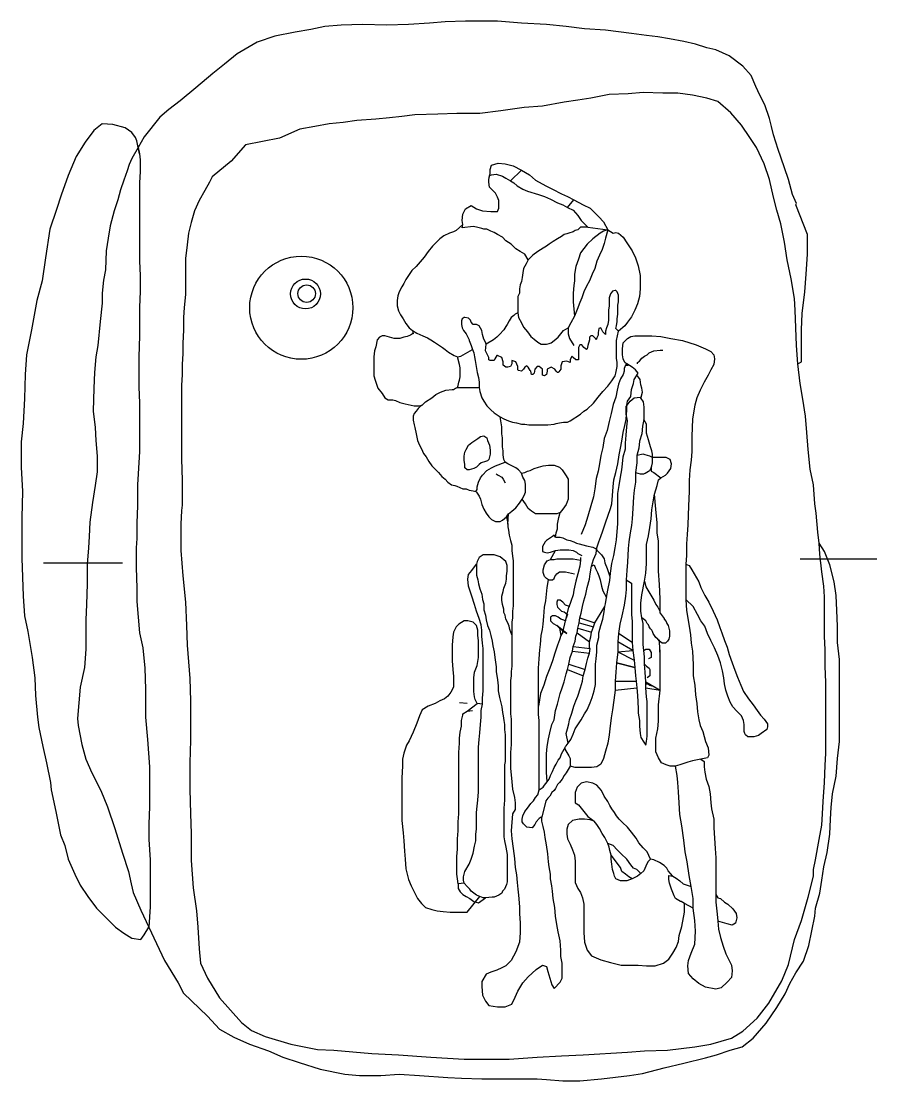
# Model space of a CAD drawing. Extents: x 5.3 to 17, y 4.4 to 17.3.
# Drawn here: x 9.03 to 14.28, y 10.83 to 17.33 of the extents above; entities that cross this region are included whole.
import ezdxf

# ---------------------------------------------------------------- set-up
doc = ezdxf.new("R2010")
doc.units = 0
doc.linetypes.add('HIDDEN', pattern=[0.375, 0.25, -0.125])
doc.layers.add('LAYER1', color=7, linetype='CONTINUOUS')

msp = doc.modelspace()

# ---------------------------------------------------------------- linework, layer by layer
at = {"layer": 'LAYER1', "color": 7, "linetype": 'CONTINUOUS'}
for points in [[(13.797, 15.2271), (13.8178, 15.2396), (13.8178, 15.3272), (13.8178, 15.4356), (13.822, 15.5357), (13.8387, 15.6691), (13.847, 15.7775), (13.8553, 15.8984), (13.8553, 16.0193), (13.7845, 16.2028), (13.7886, 16.2111), (13.7636, 16.2653), (13.7386, 16.3571), (13.6927, 16.4947), (13.6761, 16.5405), (13.6469, 16.6322), (13.6344, 16.6823), (13.6218, 16.7323), (13.5927, 16.8157), (13.5635, 16.8741), (13.5385, 16.9283), (13.5093, 16.995), (13.4592, 17.0534), (13.3758, 17.1159), (13.2925, 17.1534), (13.2383, 17.1659), (13.1674, 17.1868), (13.0965, 17.2035), (13.0089, 17.2201), (12.938, 17.2327), (12.8672, 17.241), (12.7754, 17.2535), (12.617, 17.2744), (12.4877, 17.2827), (12.3752, 17.2952), (12.2542, 17.3077), (12.1, 17.3161), (11.954, 17.3286), (11.854, 17.3286), (11.7581, 17.3286), (11.633, 17.3244), (11.5371, 17.3161), (11.4078, 17.3077), (11.2744, 17.3035), (11.1243, 17.3077), (10.995, 17.3035), (10.895, 17.2952), (10.8074, 17.2785), (10.7115, 17.2618), (10.5864, 17.2368), (10.478, 17.1993), (10.3571, 17.1284), (10.2779, 17.0659), (10.207, 17.0075), (10.1028, 16.9199), (10.0069, 16.8407), (9.936, 16.7865), (9.8818, 16.7407), (9.7859, 16.6197), (9.7484, 16.553)], [(10.3196, 16.4696), (10.2028, 16.3737), (10.2028, 16.3737), (10.1862, 16.3404), (10.157, 16.2903), (10.1236, 16.2278), (10.0944, 16.1653), (10.0736, 16.0944), (10.0569, 16.0277), (10.0486, 15.9568), (10.0402, 15.8734), (10.0402, 15.7983), (10.0402, 15.7316), (10.0402, 15.6524), (10.0319, 15.5732), (10.0277, 15.5106), (10.0277, 15.4356), (10.0235, 15.3522), (10.0235, 15.2897), (10.0194, 15.2229), (10.0194, 15.1604), (10.0152, 15.0937), (10.0152, 15.0103), (10.0152, 14.8936), (10.0152, 14.806), (10.0152, 14.7143), (10.0152, 14.6434), (10.0194, 14.51), (10.0194, 14.4266), (10.0194, 14.3599), (10.0152, 14.3265), (10.011, 14.2431), (10.011, 14.143), (10.011, 14.0805), (10.0235, 13.9262), (10.0402, 13.7636), (10.0444, 13.6218), (10.0486, 13.5009), (10.0652, 13.2966), (10.0694, 13.159), (10.0694, 13.0548), (10.0694, 12.9172), (10.0652, 12.7796), (10.0652, 12.617), (10.0694, 12.4669), (10.0736, 12.346), (10.0736, 12.1792), (10.0861, 12.0124), (10.1069, 11.8706), (10.1153, 11.7706), (10.1236, 11.6372), (10.132, 11.5496), (10.1737, 11.4579), (10.2487, 11.3369), (10.3821, 11.1868), (10.4447, 11.1368), (10.5281, 11.0993), (10.6865, 11.0534), (10.8491, 11.0201), (10.9492, 11.0159), (11.1827, 10.995), (11.3453, 10.9867), (11.5454, 10.9742), (11.7497, 10.9617), (11.8832, 10.9617), (12.0249, 10.9617), (12.1959, 10.9742), (12.346, 10.9825), (12.4794, 10.9867), (12.7504, 11.0034), (12.8547, 11.0117), (12.9964, 11.0159), (13.1632, 11.0367), (13.2633, 11.0534), (13.3884, 11.0909), (13.4592, 11.1326), (13.5468, 11.2119), (13.6177, 11.3036), (13.6969, 11.4412), (13.7386, 11.5413), (13.7761, 11.6955), (13.8178, 11.8123), (13.8595, 11.954), (13.8929, 12.0833), (13.8929, 12.125), (13.9054, 12.1834), (13.9262, 12.3084), (13.9429, 12.396), (13.9471, 12.4669), (13.9512, 12.5419), (13.9596, 12.6587), (13.9638, 12.7629), (13.9679, 12.838), (13.9679, 12.9089), (13.9679, 12.9881), (13.9679, 13.0506), (13.9679, 13.1132), (13.9679, 13.1799), (13.9679, 13.2716), (13.9638, 13.3717), (13.9638, 13.4717), (13.9596, 13.5551), (13.9596, 13.6177), (13.9596, 13.6927), (13.9596, 13.797), (13.9554, 13.8637), (13.9429, 13.9512), (13.9304, 14.0596), (13.9262, 14.1264), (13.9179, 14.1931), (13.9095, 14.3098), (13.9012, 14.3682), (13.8929, 14.4849), (13.872, 14.5808), (13.8595, 14.7018), (13.8512, 14.806), (13.8428, 14.9061), (13.8262, 15.0103), (13.8095, 15.1062), (13.797, 15.2271), (13.7886, 15.3397), (13.7845, 15.4481), (13.7803, 15.5565), (13.7761, 15.6274), (13.7553, 15.7483), (13.7303, 15.8651), (13.7136, 15.9735), (13.6927, 16.086), (13.6677, 16.1694), (13.6469, 16.2487), (13.6218, 16.3571), (13.5885, 16.453), (13.5426, 16.553), (13.5009, 16.6156), (13.4509, 16.6906), (13.3842, 16.7657), (13.305, 16.8366), (13.2383, 16.8574), (13.1507, 16.8741), (13.059, 16.8866), (12.9672, 16.8866), (12.8463, 16.8908), (12.7546, 16.8824), (12.6378, 16.8783), (12.5253, 16.8574), (12.446, 16.8449), (12.3627, 16.8324), (12.2292, 16.8074), (12.1166, 16.799), (11.9749, 16.7782), (11.8456, 16.7615), (11.7039, 16.7615), (11.5871, 16.7573), (11.4454, 16.7532), (11.3661, 16.7448), (11.2911, 16.7365), (11.2077, 16.7281), (11.0909, 16.7198), (11.0076, 16.7073), (10.92, 16.699), (10.8324, 16.6823), (10.7407, 16.6656), (10.6156, 16.6114), (10.4071, 16.5697), (10.3196, 16.4696), (10.2028, 16.3737)], [(9.7484, 16.553), (9.7108, 16.4863), (9.6942, 16.4488), (9.6816, 16.4113), (9.6608, 16.3529), (9.6399, 16.2945), (9.6233, 16.232), (9.6024, 16.1653), (9.5774, 16.0735), (9.5649, 15.9985), (9.5524, 15.9193), (9.5482, 15.8025), (9.5357, 15.74), (9.5274, 15.6607), (9.5274, 15.5982), (9.5149, 15.4856), (9.5024, 15.3397), (9.4898, 15.2688), (9.4815, 15.1729), (9.4773, 15.077), (9.4732, 14.9353), (9.4857, 14.8352), (9.4898, 14.756), (9.4982, 14.6601), (9.4982, 14.5642), (9.4857, 14.4808), (9.469, 14.3765), (9.4523, 14.2556), (9.4482, 14.1681), (9.444, 14.0972), (9.4356, 13.9971), (9.4356, 13.8762), (9.4315, 13.7511), (9.4273, 13.6552), (9.4273, 13.5676), (9.4273, 13.4759), (9.419, 13.3633), (9.3939, 13.2424), (9.3773, 13.0506), (9.3814, 13.0089), (9.4023, 12.8922), (9.4273, 12.8005), (9.4648, 12.7171), (9.519, 12.6087), (9.5607, 12.5086), (9.6066, 12.3752), (9.6525, 12.2251), (9.69, 12.1125), (9.7067, 12.0374), (9.7192, 11.9832), (9.765, 11.8748), (9.8151, 11.7706), (9.8609, 11.6705), (9.911, 11.5663), (9.9944, 11.4287), (10.0277, 11.3661), (10.1737, 11.2244), (10.2487, 11.1451), (10.3363, 11.0951), (10.4322, 11.0534), (10.5489, 11.0117), (10.6365, 10.9742), (10.7365, 10.9408), (10.8658, 10.8991), (11.0159, 10.87), (11.1076, 10.8616), (11.2369, 10.8616), (11.3495, 10.87), (11.4745, 10.8616), (11.6497, 10.8491), (11.7331, 10.8449), (11.8581, 10.8408), (11.9499, 10.8408), (12.1, 10.8408), (12.1959, 10.8408), (12.2542, 10.8366), (12.3543, 10.8283), (12.4585, 10.8283), (12.592, 10.8408), (12.7629, 10.8616), (12.8421, 10.8741), (12.9756, 10.9075), (13.0965, 10.9367), (13.2299, 10.97), (13.2966, 10.9867), (13.38, 11.0159), (13.4551, 11.0367), (13.5218, 11.0909), (13.601, 11.1827), (13.6677, 11.2786), (13.7177, 11.362), (13.7469, 11.4245), (13.7845, 11.4912), (13.8303, 11.5621), (13.8637, 11.658), (13.9012, 11.8373), (13.9054, 11.8873), (13.9304, 11.9791), (13.9429, 12.0583), (13.9554, 12.1417), (13.9763, 12.2292), (13.9929, 12.3418), (13.9971, 12.4335), (14.0013, 12.5044), (14.0096, 12.5878), (14.0305, 12.6962), (14.0388, 12.8046), (14.0513, 12.9089), (14.0513, 12.9631), (14.0513, 13.0298), (14.0513, 13.0965), (14.0513, 13.184), (14.0513, 13.2883), (14.0513, 13.4134), (14.0388, 13.5176), (14.0388, 13.6177), (14.0346, 13.7136), (14.0305, 13.8053), (14.018, 13.8887), (13.9929, 13.9929), (13.9596, 14.0763), (13.9262, 14.1264)], [(9.7484, 16.553), (9.7567, 16.5155), (9.7609, 16.478), (9.7609, 16.4071), (9.7567, 16.3362), (9.7567, 16.2612), (9.7567, 16.1736), (9.7567, 16.086), (9.7567, 15.9735), (9.7567, 15.8567), (9.7609, 15.7692), (9.7609, 15.6733), (9.7567, 15.5732), (9.7567, 15.4981), (9.7567, 15.3981), (9.7525, 15.2688), (9.7525, 15.1646), (9.7525, 15.0854), (9.7567, 14.9853), (9.7567, 14.8685), (9.7567, 14.781), (9.7567, 14.6892), (9.7484, 14.5517), (9.7442, 14.4849), (9.7442, 14.3557), (9.74, 14.2514), (9.74, 14.1555), (9.7359, 14.0972), (9.7359, 13.9763), (9.74, 13.8512), (9.74, 13.7678), (9.7567, 13.576), (9.7775, 13.4843), (9.79, 13.3592), (9.7942, 13.2299), (9.7942, 13.1424), (9.7942, 13.059), (9.8067, 12.9214), (9.8192, 12.7546), (9.8192, 12.6629), (9.8192, 12.592), (9.8192, 12.5086), (9.8151, 12.4043), (9.8151, 12.3084), (9.8234, 12.1834), (9.8234, 12.1), (9.8234, 11.9916), (9.8234, 11.8957), (9.8151, 11.7706)], [(9.7567, 16.5155), (9.7484, 16.553)]]:
    msp.add_lwpolyline(points, dxfattribs=at)
at = {"layer": 'LAYER1', "color": 7, "linetype": 'HIDDEN'}
msp.add_lwpolyline([(9.7484, 16.553), (9.74, 16.5947), (9.7317, 16.6156), (9.7108, 16.6448), (9.6691, 16.6739), (9.5941, 16.6948), (9.5274, 16.699), (9.4773, 16.6573), (9.4231, 16.5864), (9.3689, 16.4988), (9.3189, 16.3821), (9.2772, 16.2612), (9.248, 16.1736), (9.2063, 16.0527), (9.1813, 15.8776), (9.1605, 15.7358), (9.1271, 15.6149), (9.0937, 15.4356), (9.0646, 15.2813), (9.0562, 15.1604), (9.052, 15.0145), (9.0437, 14.8602), (9.0312, 14.7476), (9.0312, 14.5933), (9.0395, 14.4432), (9.0354, 14.2848), (9.0354, 14.143), (9.0354, 14.0346), (9.0437, 13.8011), (9.052, 13.6802), (9.0729, 13.5843), (9.0979, 13.4259), (9.1146, 13.3008), (9.1188, 13.1924), (9.1313, 13.059), (9.1396, 12.9964), (9.1646, 12.8797), (9.1855, 12.7796), (9.2105, 12.6587), (9.2147, 12.6128), (9.2438, 12.4794), (9.273, 12.3376), (9.298, 12.2709), (9.3189, 12.1875), (9.3606, 12.0958), (9.3939, 12.0291), (9.4398, 11.9582), (9.494, 11.8873), (9.5566, 11.8248), (9.6108, 11.7706), (9.6608, 11.7331), (9.7108, 11.7039), (9.765, 11.6955), (9.7859, 11.7247), (9.8151, 11.7706)], dxfattribs=at)
at = {"layer": 'LAYER1', "color": 4, "linetype": 'CONTINUOUS'}
for points in [[(11.8998, 16.3571), (11.9082, 16.3946), (11.9082, 16.4196), (11.9165, 16.4446), (11.9582, 16.4571), (11.9999, 16.453), (12.0499, 16.4405), (12.1, 16.4154), (12.15, 16.3862), (12.1875, 16.3529), (12.2501, 16.3195), (12.2918, 16.2987), (12.346, 16.2695), (12.3835, 16.2528), (12.421, 16.232), (12.4794, 16.2028), (12.5211, 16.1819), (12.5461, 16.1569), (12.5753, 16.1277), (12.6045, 16.0985), (12.6295, 16.0485)], [(11.7372, 16.061), (11.7414, 16.0819), (11.7372, 16.1069), (11.7414, 16.1444), (11.7581, 16.1778), (11.7914, 16.1986), (11.8248, 16.1778), (11.8623, 16.1653), (11.9123, 16.1611), (11.954, 16.1611), (11.9624, 16.1819), (11.9624, 16.1986), (11.9624, 16.2278), (11.954, 16.2487), (11.9415, 16.2737), (11.9207, 16.2945), (11.904, 16.3112), (11.8998, 16.3404), (11.8998, 16.3571), (11.904, 16.3821), (11.9165, 16.3862), (11.9457, 16.3904), (11.9832, 16.3779), (12.0041, 16.3654), (12.0333, 16.3487), (12.0541, 16.3362), (12.075, 16.3195), (12.1083, 16.2987), (12.1375, 16.2862), (12.2042, 16.2653), (12.2417, 16.2528), (12.2793, 16.2361), (12.321, 16.2153), (12.3543, 16.2028), (12.3835, 16.1861), (12.4169, 16.1694), (12.446, 16.1361), (12.4669, 16.1069), (12.5086, 16.0652)], [(12.0333, 16.3487), (12.1, 16.4154)], [(12.3835, 16.1861), (12.421, 16.232)], [(11.7414, 16.0819), (11.6997, 16.0443), (11.683, 16.036), (11.658, 16.0277), (11.6246, 16.011), (11.5996, 15.9943), (11.5746, 15.9693), (11.5538, 15.9484), (11.5287, 15.9151), (11.5037, 15.8817), (11.4787, 15.8525), (11.4537, 15.8234), (11.4287, 15.7983), (11.4078, 15.7692), (11.3911, 15.7441), (11.3786, 15.7191), (11.3661, 15.6983), (11.3495, 15.6691), (11.3411, 15.6441), (11.3369, 15.6149), (11.3369, 15.5815), (11.3453, 15.5523), (11.3578, 15.5273), (11.3745, 15.5023), (11.3911, 15.4731), (11.412, 15.4481), (11.4328, 15.4314), (11.4579, 15.4147), (11.4954, 15.3981), (11.5246, 15.3856), (11.5454, 15.3731), (11.5663, 15.3605), (11.5913, 15.3439), (11.6163, 15.3272), (11.633, 15.3147), (11.6538, 15.298), (11.6872, 15.2772), (11.708, 15.2688), (11.7289, 15.273), (11.7998, 15.3147)], [(12.1417, 15.8651), (12.1208, 15.8984), (12.0916, 15.9151), (12.0666, 15.9318), (12.0374, 15.961), (12.0041, 15.9818), (11.9832, 16.0027), (11.954, 16.0193), (11.9332, 16.0318), (11.9123, 16.0402), (11.8873, 16.0527), (11.8706, 16.0527), (11.8581, 16.0569), (11.8415, 16.061), (11.8248, 16.0652), (11.8039, 16.0694), (11.7372, 16.061)], [(12.5086, 16.0652), (12.4627, 16.0652), (12.446, 16.0485), (12.4294, 16.0443), (12.4169, 16.036), (12.3918, 16.0277), (12.3793, 16.0235), (12.3627, 16.0193), (12.346, 16.0068), (12.321, 15.9943), (12.2959, 15.9776), (12.2709, 15.961), (12.2542, 15.9484), (12.2334, 15.9359), (12.2, 15.9151), (12.1709, 15.8942), (12.1417, 15.8651), (12.1292, 15.84), (12.1125, 15.8109), (12.1083, 15.7858), (12.1041, 15.7566), (12.1, 15.7316), (12.0916, 15.7108), (12.0875, 15.6858), (12.0875, 15.6607), (12.0791, 15.6399), (12.0791, 15.6149), (12.0791, 15.5857), (12.0791, 15.5649), (12.0791, 15.5398), (12.0833, 15.5106), (12.1, 15.4773), (12.1125, 15.4523), (12.1375, 15.4231), (12.1583, 15.3939), (12.1792, 15.3772), (12.2, 15.3605), (12.2209, 15.348), (12.2292, 15.348), (12.2542, 15.348), (12.2709, 15.3522), (12.2834, 15.3564), (12.3001, 15.3689), (12.3251, 15.3897), (12.3418, 15.4106), (12.3585, 15.4314), (12.3877, 15.4481)], [(12.5086, 16.0652), (12.6295, 16.0485)], [(12.6295, 16.0485), (12.617, 15.9985), (12.6087, 15.9651), (12.5961, 15.9276), (12.5795, 15.8942), (12.5628, 15.8567), (12.5503, 15.8109), (12.5336, 15.7775), (12.5169, 15.7358), (12.5002, 15.7024), (12.4836, 15.6691), (12.4711, 15.6316), (12.4585, 15.6024), (12.4419, 15.5607), (12.4252, 15.519), (12.4043, 15.4773), (12.3877, 15.4481), (12.3877, 15.4106), (12.396, 15.3814), (12.421, 15.3397)], [(12.6295, 16.0485), (12.6045, 16.0402), (12.5836, 16.0277), (12.5378, 15.9943), (12.5044, 15.961), (12.4627, 15.9067), (12.4502, 15.8692), (12.4335, 15.8234), (12.4252, 15.7775), (12.4252, 15.7358), (12.421, 15.7066), (12.4169, 15.6607), (12.4169, 15.6065), (12.4252, 15.519)], [(12.6295, 16.0485), (12.6629, 16.0277), (12.6795, 16.0318), (12.6962, 16.0277), (12.7254, 16.0027), (12.7462, 15.9693), (12.7796, 15.9193), (12.8005, 15.8776), (12.8171, 15.8275), (12.8296, 15.7692), (12.8296, 15.7358), (12.8296, 15.6858), (12.8255, 15.6399), (12.813, 15.594), (12.7963, 15.5565), (12.7754, 15.5148), (12.7504, 15.4815), (12.7337, 15.4606), (12.6962, 15.4273)], [(12.6962, 15.4273), (12.6795, 15.4439), (12.6837, 15.4606), (12.6879, 15.4856), (12.6879, 15.5023), (12.692, 15.5315), (12.692, 15.5565), (12.692, 15.5732), (12.692, 15.5857), (12.6962, 15.6065), (12.6962, 15.6274), (12.6962, 15.6482), (12.6879, 15.6691), (12.6795, 15.6774), (12.6754, 15.6774), (12.6587, 15.6733), (12.6462, 15.6566), (12.6378, 15.6316), (12.6378, 15.6065), (12.6378, 15.5815), (12.6337, 15.5565), (12.6337, 15.544), (12.6337, 15.5148), (12.6337, 15.494), (12.6295, 15.4689), (12.6212, 15.4481), (12.617, 15.4273), (12.617, 15.4064), (12.617, 15.4064), (12.6003, 15.4231), (12.5878, 15.4481), (12.5753, 15.4439), (12.5711, 15.4189), (12.5711, 15.4022), (12.5628, 15.3856), (12.5586, 15.3731), (12.5544, 15.3814), (12.5378, 15.3981), (12.5253, 15.3981), (12.5169, 15.3897), (12.5169, 15.3731), (12.5086, 15.3397), (12.5044, 15.3188), (12.5002, 15.3147), (12.4836, 15.3272), (12.4711, 15.3439), (12.4585, 15.3439), (12.4502, 15.3272), (12.4502, 15.2938), (12.4502, 15.2688), (12.4502, 15.2521), (12.4335, 15.2521), (12.4169, 15.2646), (12.4085, 15.273), (12.4002, 15.2521), (12.4002, 15.2355), (12.3793, 15.2438), (12.3501, 15.2396), (12.3418, 15.2146), (12.3418, 15.1938), (12.3293, 15.1771), (12.3251, 15.1729), (12.321, 15.1729), (12.321, 15.1729), (12.3126, 15.1813), (12.3043, 15.1938), (12.2834, 15.2063), (12.2584, 15.1938), (12.2584, 15.1813), (12.2542, 15.1604), (12.2417, 15.1521), (12.2292, 15.1562), (12.2292, 15.1729), (12.2292, 15.1938), (12.2084, 15.2104), (12.1959, 15.2104), (12.1834, 15.1938), (12.1792, 15.1687), (12.1709, 15.1604), (12.1625, 15.1604), (12.1583, 15.1813), (12.1542, 15.1854), (12.1417, 15.2063), (12.1333, 15.2146), (12.1208, 15.2063), (12.1125, 15.1938), (12.1, 15.1813), (12.0833, 15.1854), (12.0791, 15.1896), (12.0791, 15.2104), (12.0666, 15.2396), (12.0416, 15.248), (12.0416, 15.2271), (12.0333, 15.2104), (12.0166, 15.2063), (12.0041, 15.2063), (11.9874, 15.2188), (11.9874, 15.2396), (11.9791, 15.2646), (11.954, 15.2772), (11.9499, 15.2772), (11.9374, 15.2563), (11.9332, 15.248), (11.9082, 15.248), (11.8998, 15.2521), (11.8998, 15.2646), (11.879, 15.3063), (11.879, 15.3063), (11.8832, 15.348), (11.879, 15.3605), (11.8706, 15.3772), (11.8623, 15.4064), (11.8581, 15.4314), (11.8415, 15.4606), (11.8248, 15.4689), (11.8164, 15.4689), (11.8039, 15.4689), (11.7914, 15.4815), (11.7873, 15.494), (11.7747, 15.5065), (11.7539, 15.5106), (11.7497, 15.5106), (11.7372, 15.5023), (11.7331, 15.4898), (11.7331, 15.4689), (11.7372, 15.4481), (11.7456, 15.4314), (11.7622, 15.4106), (11.7706, 15.3897), (11.7789, 15.3731), (11.7789, 15.3689), (11.7914, 15.3397), (11.7998, 15.3147), (11.8081, 15.2938), (11.8123, 15.2688), (11.8164, 15.248), (11.8206, 15.2229), (11.8248, 15.1979), (11.8289, 15.1729), (11.8373, 15.1437), (11.8415, 15.1145), (11.8415, 15.0812), (11.8456, 15.0562), (11.8581, 15.0186), (11.8706, 14.9978), (11.8873, 14.9686), (11.9123, 14.9436), (11.9332, 14.9269), (11.9707, 14.9019), (11.9916, 14.8894), (12.0207, 14.8769), (12.0458, 14.8685), (12.0708, 14.8644), (12.1, 14.856), (12.1208, 14.856), (12.1458, 14.8519), (12.175, 14.8519), (12.2042, 14.8519), (12.2251, 14.8519), (12.2626, 14.8519), (12.3001, 14.856), (12.3126, 14.8602), (12.3335, 14.8644), (12.3585, 14.8685), (12.3835, 14.8685), (12.4002, 14.8769), (12.4627, 14.9186), (12.4836, 14.9353), (12.5044, 14.9478), (12.5419, 14.9853), (12.5711, 15.0228), (12.6003, 15.0562), (12.6295, 15.0895), (12.6545, 15.1229), (12.6754, 15.1521), (12.6795, 15.1687), (12.6879, 15.2104), (12.6879, 15.2355), (12.6837, 15.2605), (12.6837, 15.2938), (12.6837, 15.3272), (12.6837, 15.3689), (12.6962, 15.4273)], [(12.0791, 15.5398), (12.0624, 15.5315), (12.0541, 15.5232), (12.0374, 15.5106), (12.0249, 15.4898), (12.0124, 15.4689), (12.0041, 15.4564), (11.9916, 15.4356), (11.9665, 15.4064), (11.9499, 15.3897), (11.929, 15.3731), (11.8832, 15.348)], [(11.4328, 15.4314), (11.437, 15.4106), (11.4328, 15.4106), (11.4203, 15.4022), (11.3995, 15.3939), (11.3786, 15.3897), (11.3536, 15.3814), (11.3328, 15.3814), (11.3203, 15.3814), (11.2911, 15.3897), (11.2619, 15.3981), (11.2452, 15.3981), (11.2285, 15.3897), (11.216, 15.3731), (11.2077, 15.3314), (11.1994, 15.3063), (11.1952, 15.2688), (11.1952, 15.2271), (11.1952, 15.1771), (11.1952, 15.1521), (11.2035, 15.127), (11.2119, 15.102), (11.2202, 15.077), (11.2452, 15.0437), (11.2619, 15.0186), (11.2827, 15.0061), (11.2953, 15.0061), (11.3119, 15.0061), (11.3286, 15.002), (11.3536, 14.9895), (11.387, 14.9811), (11.4245, 14.9728), (11.4412, 14.9686), (11.4704, 14.9686), (11.4912, 14.9728), (11.5121, 14.9936), (11.5496, 15.0186), (11.5746, 15.0395), (11.6038, 15.052), (11.6372, 15.0645), (11.6747, 15.0687), (11.683, 15.0687), (11.6955, 15.077), (11.708, 15.0812), (11.7122, 15.0937), (11.7164, 15.1145), (11.7205, 15.127), (11.7247, 15.1479), (11.7247, 15.1646), (11.7247, 15.1854), (11.7247, 15.2021), (11.7205, 15.2229), (11.708, 15.2688)], [(12.7379, 15.2188), (12.7546, 15.2188), (12.7337, 15.2355), (12.7254, 15.2563), (12.7212, 15.2813), (12.7212, 15.3188), (12.7254, 15.3564), (12.7504, 15.3814), (12.7713, 15.3939), (12.7963, 15.3981), (12.8505, 15.3981), (12.9005, 15.3981), (12.9547, 15.3939), (13.0173, 15.3814), (13.0882, 15.3689), (13.1715, 15.3439), (13.2299, 15.3188), (13.2633, 15.3022), (13.2799, 15.2813), (13.2841, 15.2563), (13.2799, 15.2229), (13.2633, 15.1896), (13.2466, 15.1562), (13.2216, 15.1145), (13.1966, 15.0645), (13.1757, 15.0186), (13.1632, 14.9728), (13.1507, 14.8894), (13.1465, 14.781), (13.1465, 14.7309), (13.1465, 14.6892), (13.1424, 14.635), (13.134, 14.5767), (13.1298, 14.51), (13.1298, 14.4432), (13.1257, 14.3557), (13.1215, 14.2389), (13.1173, 14.1806), (13.1132, 14.1222), (13.1132, 14.0513), (13.109, 13.9971), (13.109, 13.9262), (13.109, 13.8387), (13.109, 13.7803), (13.1132, 13.7136), (13.1298, 13.6177), (13.1382, 13.5635), (13.1424, 13.5134), (13.1507, 13.4634), (13.1549, 13.38), (13.1549, 13.3592), (13.1549, 13.3133), (13.1632, 13.2549), (13.1674, 13.1966), (13.1757, 13.1424), (13.1799, 13.0923), (13.1882, 13.0423), (13.1966, 13.0089), (13.2132, 12.9714), (13.2299, 12.9089), (13.2466, 12.8713), (13.2508, 12.8255), (13.2424, 12.8088), (13.2007, 12.8005), (13.1507, 12.7921), (13.1215, 12.7838), (13.084, 12.7713), (13.0465, 12.7588), (13.0131, 12.7588), (12.9881, 12.7671), (12.9589, 12.7796), (12.9422, 12.8088), (12.9255, 12.8463), (12.9255, 12.8797), (12.9255, 12.9297), (12.938, 12.9881), (12.9422, 13.0339), (12.9422, 13.0798), (12.9422, 13.134), (12.9506, 13.2257), (12.9506, 13.2716), (12.9506, 13.3342), (12.9506, 13.38), (12.9506, 13.4342), (12.9506, 13.4717)], [(12.813, 15.2271), (12.813, 15.2355), (12.8255, 15.2438), (12.838, 15.2605), (12.8547, 15.273), (12.8713, 15.2813), (12.8838, 15.2938), (12.913, 15.3063), (12.9506, 15.3105), (12.9672, 15.3105)], [(12.2584, 12.6629), (12.2542, 12.7212), (12.2542, 12.7546), (12.2542, 12.7879), (12.2542, 12.8338), (12.2584, 12.8797), (12.2668, 12.9255), (12.2751, 12.9631), (12.2876, 13.0131), (12.3001, 13.0423), (12.3043, 13.0715), (12.3084, 13.1007), (12.321, 13.1382), (12.3293, 13.1715), (12.3376, 13.2049), (12.3501, 13.2383), (12.3627, 13.2758), (12.3752, 13.3258), (12.3835, 13.3508), (12.3918, 13.3842), (12.4002, 13.4259), (12.4127, 13.4634), (12.4169, 13.4926), (12.4294, 13.526), (12.4335, 13.5551), (12.4419, 13.576), (12.446, 13.6052), (12.4544, 13.6385), (12.4585, 13.6677), (12.4669, 13.6969), (12.4752, 13.7386), (12.4836, 13.772), (12.4961, 13.8136), (12.5044, 13.8553), (12.5169, 13.9054), (12.5211, 13.9387), (12.5294, 13.9846), (12.5419, 14.0263), (12.5586, 14.0638), (12.5628, 14.0972), (12.5753, 14.1347), (12.5878, 14.1681), (12.6003, 14.2014), (12.617, 14.2514), (12.6462, 14.339), (12.6545, 14.3682), (12.6587, 14.4182), (12.6629, 14.4724), (12.667, 14.5141), (12.6795, 14.56), (12.692, 14.6142), (12.7004, 14.6684), (12.7087, 14.7101), (12.7171, 14.7518), (12.7254, 14.806), (12.7337, 14.8477), (12.7421, 14.8852), (12.7462, 14.9436), (12.7462, 14.9728), (12.7504, 14.9978), (12.7713, 15.027), (12.7754, 15.0687), (12.7879, 15.1062), (12.7921, 15.1312), (12.8171, 15.1687), (12.8005, 15.1896), (12.7796, 15.2063), (12.7462, 15.2271), (12.7379, 15.2188), (12.7296, 15.1979), (12.7296, 15.1813), (12.7254, 15.1604), (12.7087, 15.1354), (12.6962, 15.102), (12.6879, 15.0645), (12.6795, 15.0228), (12.6629, 14.9769), (12.6504, 14.9227), (12.6378, 14.8727), (12.6253, 14.8185), (12.6087, 14.7685), (12.6003, 14.7143), (12.5878, 14.6642), (12.5795, 14.6142), (12.5711, 14.5683), (12.5586, 14.5225), (12.5503, 14.4599), (12.5419, 14.4099), (12.5253, 14.3557), (12.5086, 14.2931), (12.4919, 14.2389), (12.4669, 14.1806)], [(12.8338, 15.0145), (12.8421, 15.052), (12.838, 15.077), (12.8338, 15.0979), (12.8296, 15.1312), (12.813, 15.1521), (12.813, 15.1521)], [(11.708, 15.0812), (11.708, 15.0812), (11.7205, 15.0812), (11.7372, 15.0812), (11.7581, 15.0812), (11.7747, 15.0812), (11.8415, 15.0812)], [(12.3627, 12.863), (12.371, 12.8797), (12.3752, 12.8838), (12.3877, 12.9005), (12.4043, 12.9214), (12.4169, 12.9547), (12.4294, 12.9881), (12.4669, 13.0423), (12.4877, 13.0798), (12.5044, 13.1048), (12.5211, 13.1465), (12.5336, 13.1799), (12.5461, 13.2216), (12.5544, 13.2591), (12.5544, 13.305), (12.5544, 13.3467), (12.5544, 13.3842), (12.5586, 13.4175), (12.5628, 13.4592), (12.5628, 13.5009), (12.5753, 13.5468), (12.5753, 13.576), (12.5878, 13.6218), (12.6003, 13.6594), (12.6087, 13.7052), (12.6128, 13.7386), (12.617, 13.7553), (12.6212, 13.7928), (12.6295, 13.8387), (12.642, 13.897), (12.6462, 13.9429), (12.6545, 14.0013), (12.667, 14.0513), (12.6754, 14.0972), (12.6837, 14.1472), (12.692, 14.2473), (12.692, 14.2848), (12.692, 14.3348), (12.692, 14.3807), (12.692, 14.4307), (12.7004, 14.4808), (12.7087, 14.5308), (12.7171, 14.5767), (12.7212, 14.6142), (12.7254, 14.6559), (12.7379, 14.7059), (12.7379, 14.7393), (12.7421, 14.7893), (12.7462, 14.8394), (12.7504, 14.8769), (12.7421, 14.9186), (12.7421, 14.9644), (12.7671, 14.9978), (12.7921, 15.0186), (12.8296, 15.0228), (12.8338, 15.0145), (12.8463, 14.9936), (12.8505, 14.9603), (12.8505, 14.9311), (12.8505, 14.8852), (12.8421, 14.8435), (12.838, 14.7977), (12.8255, 14.7518), (12.8213, 14.7101), (12.8088, 14.6642), (12.8088, 14.6184), (12.8005, 14.56), (12.8005, 14.5016), (12.7921, 14.4516), (12.7879, 14.4099), (12.7838, 14.339), (12.7796, 14.2765), (12.7754, 14.2348), (12.7671, 14.1889), (12.7588, 14.1347), (12.7546, 14.093), (12.7504, 14.0096), (12.7462, 13.9596), (12.7421, 13.9012), (12.7421, 13.8428), (12.7379, 13.8011), (12.7296, 13.7469), (12.7171, 13.6802), (12.7046, 13.6302), (12.6962, 13.5718), (12.692, 13.5218), (12.692, 13.4592), (12.6837, 13.3925), (12.6795, 13.3342), (12.6754, 13.2799), (12.6754, 13.2257), (12.667, 13.1632), (12.6587, 13.1048), (12.6504, 13.0548), (12.642, 12.9881), (12.6378, 12.9506), (12.6295, 12.9005), (12.617, 12.8505), (12.6045, 12.8046), (12.5878, 12.7713), (12.5628, 12.7546), (12.5294, 12.7504), (12.4836, 12.7504), (12.4544, 12.7504), (12.4294, 12.7504), (12.4002, 12.7588)], [(11.4912, 14.9728), (11.4787, 14.9644), (11.4662, 14.9519), (11.4537, 14.9353), (11.4412, 14.9227), (11.437, 14.9061), (11.437, 14.881), (11.4412, 14.8519), (11.4454, 14.8352), (11.4537, 14.7977), (11.462, 14.756), (11.4745, 14.7268), (11.4871, 14.7059), (11.4996, 14.6767), (11.5162, 14.6559), (11.5329, 14.6267), (11.5496, 14.6017), (11.5704, 14.5808), (11.5913, 14.56), (11.6121, 14.535), (11.633, 14.5183), (11.6497, 14.5016), (11.6705, 14.4849), (11.6914, 14.4808), (11.7039, 14.4766), (11.7414, 14.4599), (11.7622, 14.4599), (11.7789, 14.4516), (11.8039, 14.4474), (11.8206, 14.4432), (11.8248, 14.4391), (11.8415, 14.4141), (11.8498, 14.3974), (11.8581, 14.364), (11.8706, 14.3348), (11.8832, 14.3098), (11.8998, 14.289), (11.9165, 14.2723), (11.9415, 14.2598), (11.9582, 14.2598), (11.9707, 14.2598), (11.9832, 14.2681), (12.0082, 14.289), (12.0207, 14.3056), (12.0416, 14.3223), (12.0666, 14.3432), (12.0875, 14.3724), (12.1041, 14.3974), (12.1166, 14.4182), (12.125, 14.4391), (12.125, 14.4599), (12.125, 14.4891), (12.1208, 14.51), (12.1083, 14.5308), (12.1, 14.5558), (12.0833, 14.5767), (12.0666, 14.5892), (12.0416, 14.6017), (12.0166, 14.6142), (11.9999, 14.6225), (11.9916, 14.6392), (11.9874, 14.6684), (11.9874, 14.6934), (11.9832, 14.7184), (11.9832, 14.7434), (11.9832, 14.7726), (11.9791, 14.7977), (11.9791, 14.831), (11.9791, 14.8394), (11.9707, 14.9019)], [(12.9047, 14.6517), (12.9047, 14.6726), (12.9005, 14.6934), (12.8922, 14.7184), (12.8797, 14.7601), (12.8672, 14.8018), (12.8672, 14.8477), (12.8672, 14.856), (12.8505, 14.8852)], [(11.7789, 14.5767), (11.7664, 14.5767), (11.7539, 14.5892), (11.7539, 14.61), (11.7497, 14.635), (11.7497, 14.6601), (11.7539, 14.6851), (11.7622, 14.7018), (11.7747, 14.7268), (11.7956, 14.7434), (11.8331, 14.7685), (11.8498, 14.781), (11.8706, 14.7851), (11.8873, 14.7726), (11.8915, 14.756), (11.904, 14.7268), (11.9082, 14.6976), (11.9082, 14.6726), (11.8998, 14.6392), (11.8915, 14.6309), (11.879, 14.6267), (11.854, 14.6184), (11.8415, 14.61), (11.8248, 14.5933), (11.8081, 14.585), (11.7789, 14.5767)], [(12.7421, 13.9012), (12.7754, 13.8804), (12.7754, 13.8512), (12.7754, 13.8011), (12.7754, 13.7553), (12.7754, 13.7177), (12.7754, 13.6886), (12.7796, 13.6469), (12.7796, 13.601), (12.7796, 13.5593), (12.7796, 13.5176), (12.7838, 13.4676), (12.7921, 13.4092), (12.7963, 13.3633), (12.8005, 13.3133), (12.8046, 13.2799), (12.8088, 13.2383), (12.813, 13.1924), (12.8171, 13.1132), (12.8171, 13.084), (12.8255, 13.0381), (12.8255, 13.0048), (12.8296, 12.9589), (12.8338, 12.9339), (12.8505, 12.9047), (12.863, 12.888), (12.8672, 12.9089), (12.8713, 12.9422), (12.8713, 12.9922), (12.8713, 13.0381), (12.8713, 13.0798), (12.8713, 13.1215), (12.8713, 13.1549), (12.8672, 13.184), (12.863, 13.2383), (12.863, 13.2758), (12.8588, 13.3342), (12.8547, 13.3842), (12.8547, 13.43), (12.8505, 13.4676), (12.8463, 13.5051), (12.8463, 13.5426), (12.8463, 13.5843), (12.8463, 13.6344), (12.838, 13.6677), (12.8338, 13.7094), (12.8338, 13.7594), (12.838, 13.8095), (12.8547, 13.8929), (12.863, 13.9429), (12.8672, 14.0013), (12.8672, 14.0513), (12.8672, 14.118), (12.8797, 14.1722), (12.888, 14.2223), (12.8964, 14.2765), (12.9005, 14.3307), (12.9089, 14.3807), (12.9172, 14.4266), (12.9339, 14.4808), (12.9422, 14.5141), (12.9547, 14.5266), (12.9839, 14.5433), (12.9964, 14.5558), (13.0173, 14.585), (13.0214, 14.6142), (13.0131, 14.6392), (12.9881, 14.6517), (12.9714, 14.6517), (12.9506, 14.6517), (12.9297, 14.6517), (12.9047, 14.6517), (12.888, 14.6601), (12.8588, 14.6684), (12.8463, 14.6726), (12.8088, 14.6642)], [(12.8005, 14.56), (12.8296, 14.5517), (12.838, 14.5517), (12.8505, 14.5517), (12.8588, 14.5558), (12.8797, 14.5683), (12.888, 14.5725), (12.8964, 14.5892), (12.9005, 14.6017), (12.9047, 14.6184), (12.9047, 14.6517)], [(11.8206, 14.4432), (11.8289, 14.4558), (11.8289, 14.4558), (11.8289, 14.4724), (11.8373, 14.5016), (11.8498, 14.5266), (11.8623, 14.5433), (11.8873, 14.5725), (11.9165, 14.5892), (11.9415, 14.6017), (11.9999, 14.6225)], [(12.1, 14.5558), (12.1208, 14.56), (12.1375, 14.5683), (12.1542, 14.5725), (12.1792, 14.585), (12.2042, 14.5933), (12.2334, 14.6017), (12.2668, 14.6059), (12.3001, 14.6059), (12.3335, 14.5933), (12.3501, 14.5767), (12.3752, 14.5391), (12.3877, 14.5183), (12.3877, 14.4891), (12.3877, 14.4391), (12.3877, 14.3974), (12.3752, 14.364), (12.3543, 14.3348), (12.3376, 14.314), (12.3168, 14.3056), (12.2959, 14.3056), (12.2751, 14.3056), (12.2459, 14.3056), (12.2125, 14.3056), (12.1875, 14.3056), (12.1625, 14.3223), (12.1417, 14.339), (12.125, 14.3682), (12.1041, 14.3974)], [(12.8964, 14.5892), (12.8964, 14.5725), (12.8964, 14.5683), (12.913, 14.56), (12.9547, 14.5266)], [(11.9457, 14.5517), (11.9457, 14.5517), (11.9582, 14.5433), (11.9791, 14.5308), (11.9874, 14.5183), (11.9999, 14.4974)], [(12.9506, 13.6969), (12.9506, 13.7428), (12.9506, 13.7845), (12.9464, 13.872), (12.9422, 13.9554), (12.9422, 14.0221), (12.9422, 14.0722), (12.9422, 14.1389), (12.9339, 14.1889), (12.9339, 14.2514), (12.9255, 14.3348), (12.9172, 14.4266)], [(12.0166, 14.2431), (12.0207, 14.3056)], [(12.3084, 14.1639), (12.3126, 14.1889), (12.321, 14.2139), (12.321, 14.2431), (12.3293, 14.2848), (12.3376, 14.314)], [(12.0082, 14.289), (12.0124, 14.2681), (12.0166, 14.2431), (12.0166, 14.2264), (12.0207, 14.2056), (12.0249, 14.1764), (12.0333, 14.143), (12.0416, 14.1139), (12.0416, 14.0805), (12.0458, 14.0471), (12.0499, 14.018), (12.0499, 13.9763), (12.0499, 13.9512), (12.0499, 13.8845), (12.0499, 13.8387), (12.0499, 13.7803), (12.0499, 13.7428), (12.0458, 13.7094), (12.0458, 13.6677), (12.0416, 13.6427), (12.0416, 13.6135), (12.0416, 13.5635), (12.0416, 13.5218), (12.0416, 13.4843), (12.0416, 13.4509), (12.0416, 13.3717), (12.0374, 13.3383), (12.0374, 13.3133), (12.0333, 13.2841), (12.0333, 13.2383), (12.0333, 13.1924), (12.0333, 13.1507), (12.0333, 13.1048), (12.0333, 13.0798), (12.0374, 13.0465), (12.0374, 12.9964), (12.0374, 12.938), (12.0374, 12.8922), (12.0333, 12.8421), (12.0333, 12.7879), (12.0333, 12.7462), (12.0416, 12.6629), (12.0458, 12.617), (12.0583, 12.567), (12.0624, 12.5336), (12.0624, 12.4919), (12.0458, 12.4669), (12.0374, 12.3627), (12.0416, 12.3126), (12.0499, 12.2542), (12.0583, 12.1917), (12.0624, 12.1375), (12.0708, 12.0916), (12.075, 12.0458), (12.0791, 12.0041), (12.0833, 11.9665), (12.0875, 11.8957), (12.0875, 11.854), (12.0916, 11.7956), (12.0916, 11.7372), (12.0875, 11.6788), (12.0666, 11.6205), (12.0374, 11.5663), (12.0041, 11.5329), (11.9791, 11.5204), (11.9499, 11.5079), (11.9123, 11.4954), (11.8832, 11.4829), (11.8581, 11.437), (11.8581, 11.4078), (11.8623, 11.3536), (11.879, 11.3161), (11.8998, 11.2911), (11.954, 11.2827), (11.9999, 11.2827), (12.0416, 11.2994), (12.0624, 11.3411), (12.0791, 11.3786), (12.1083, 11.4287), (12.1417, 11.4662), (12.1917, 11.5121), (12.2292, 11.5371), (12.2542, 11.5287), (12.2626, 11.4996), (12.2751, 11.4579), (12.2876, 11.4162), (12.3001, 11.3953), (12.3376, 11.4328), (12.3501, 11.4579), (12.3501, 11.4829), (12.3501, 11.5121), (12.3501, 11.5496), (12.3418, 11.5913), (12.3418, 11.6288), (12.3376, 11.6872), (12.3251, 11.7414), (12.3168, 11.7873), (12.3084, 11.8373), (12.3043, 11.8915), (12.2959, 11.9457), (12.2918, 11.9916), (12.2876, 12.0249), (12.2793, 12.0666), (12.2793, 12.0958), (12.2709, 12.1417), (12.2668, 12.1709), (12.2626, 12.2209), (12.2542, 12.2751), (12.2459, 12.321), (12.2417, 12.3543), (12.2334, 12.3877), (12.2251, 12.421), (12.2251, 12.446)], [(12.0416, 13.5635), (12.0291, 13.5968), (12.0249, 13.6177), (12.0166, 13.6385), (12.0041, 13.6594), (11.9999, 13.6844), (11.9916, 13.7011), (11.9916, 13.7219), (11.9832, 13.7511), (11.9791, 13.7761), (11.9791, 13.8011), (11.9874, 13.8303), (11.9916, 13.8512), (12.0041, 13.8804), (12.0082, 13.9054), (12.0082, 13.9262), (12.0124, 13.9554), (12.0124, 13.9888), (12.0041, 14.0138), (11.9707, 14.043), (11.9332, 14.0555), (11.9082, 14.0555), (11.8832, 14.0555), (11.8665, 14.0555), (11.8415, 14.0388), (11.8289, 14.0138), (11.8248, 13.9971), (11.8248, 13.9638), (11.8248, 13.9304), (11.8331, 13.9012), (11.8373, 13.8762), (11.8456, 13.847), (11.8581, 13.8136), (11.8623, 13.7803), (11.8706, 13.7553), (11.8706, 13.7177), (11.879, 13.6844), (11.8832, 13.6552), (11.8915, 13.6218), (11.904, 13.5927), (11.9123, 13.5593), (11.9207, 13.526), (11.9249, 13.4968), (11.9332, 13.4592), (11.9374, 13.4259), (11.9457, 13.3675), (11.9457, 13.3383), (11.954, 13.2883), (11.9582, 13.2508), (11.9582, 13.2216), (11.9665, 13.1799), (11.9749, 13.1465), (11.9791, 13.1215), (11.9832, 13.0882), (11.9874, 13.0673), (11.9916, 13.0381), (11.9957, 13.0131), (11.9957, 12.9839), (11.9999, 12.9506), (11.9999, 12.9172), (11.9999, 12.8838), (11.9999, 12.8547), (11.9999, 12.8213), (11.9999, 12.7879), (11.9957, 12.7671), (11.9957, 12.7296), (11.9957, 12.6962), (11.9957, 12.667), (11.9957, 12.6337), (11.9957, 12.592), (11.9957, 12.5503), (11.9916, 12.5002), (11.9916, 12.4627), (11.9916, 12.421), (11.9916, 12.3877), (11.9916, 12.3251), (11.9957, 12.3001), (12.0041, 12.2626), (12.0124, 12.2167), (12.0124, 12.1542), (12.0124, 12.1041), (12.0124, 12.0708), (12.0124, 12.0499), (12.0082, 12.0333), (11.9957, 12.0041), (11.9832, 11.9916), (11.9791, 11.9791), (11.9624, 11.9665), (11.9332, 11.954), (11.9207, 11.954), (11.879, 11.9499), (11.8665, 11.9499), (11.8456, 11.9582), (11.8248, 11.9665), (11.8081, 11.9791), (11.7914, 11.9916), (11.7831, 12.0041), (11.7664, 12.0207), (11.7497, 12.0416), (11.7456, 12.0583), (11.7456, 12.0791), (11.7539, 12.1125), (11.7789, 12.1583), (11.7914, 12.1875), (11.8039, 12.2251), (11.8123, 12.2668), (11.8206, 12.3001), (11.8206, 12.3418), (11.8248, 12.371), (11.8248, 12.4085), (11.8248, 12.446), (11.8248, 12.4752), (11.8289, 12.5128), (11.8331, 12.5503), (11.8373, 12.6003), (11.8373, 12.6378), (11.8373, 12.6837), (11.8373, 12.7421), (11.8373, 12.7921), (11.8373, 12.8338), (11.8373, 12.8755), (11.8415, 12.9214), (11.8456, 12.9631), (11.8498, 13.0131), (11.854, 13.059), (11.854, 13.1007), (11.8623, 13.1382), (11.8623, 13.1757), (11.8665, 13.2216), (11.8665, 13.2716), (11.8665, 13.3175), (11.8665, 13.3633), (11.8665, 13.4092), (11.8665, 13.4509), (11.8665, 13.4801), (11.8623, 13.5134), (11.8581, 13.5551), (11.8581, 13.5927), (11.854, 13.626), (11.8415, 13.6635), (11.8248, 13.7094), (11.8123, 13.7511), (11.7956, 13.8011), (11.7747, 13.8637), (11.7706, 13.9054), (11.7747, 13.9346), (11.7956, 13.9596), (11.8248, 13.9971)], [(12.2793, 14.0263), (12.3084, 14.0805)], [(12.4627, 14.0388), (12.4627, 14.0221), (12.4585, 13.9846), (12.446, 13.9387), (12.4335, 13.8929), (12.421, 13.8387), (12.4169, 13.8095), (12.4043, 13.7678), (12.3918, 13.7344)], [(13.109, 13.9971), (13.1298, 13.9888), (13.1465, 13.9638), (13.1882, 13.8887), (13.2007, 13.8553), (13.2257, 13.8053), (13.2508, 13.7636), (13.2758, 13.7094), (13.3008, 13.6552), (13.3175, 13.6093), (13.33, 13.576), (13.3467, 13.5301), (13.3633, 13.4884), (13.3758, 13.4426), (13.3925, 13.3925), (13.4092, 13.3467), (13.4259, 13.305), (13.4467, 13.2549), (13.4634, 13.2174), (13.4926, 13.1715), (13.5218, 13.134), (13.5468, 13.1007), (13.5676, 13.0715), (13.5885, 13.0465), (13.6093, 13.0173), (13.6093, 13.0006), (13.6052, 12.9839), (13.5718, 12.9589), (13.5551, 12.9464), (13.526, 12.938), (13.5093, 12.938), (13.4884, 12.938), (13.4759, 12.9506), (13.4717, 12.9589), (13.4676, 12.9714), (13.4676, 12.9922), (13.4676, 13.0131), (13.4634, 13.0381), (13.4509, 13.0673), (13.4217, 13.0965), (13.3967, 13.1215), (13.38, 13.1507), (13.3675, 13.1882), (13.355, 13.2257), (13.3467, 13.2633), (13.3425, 13.3008), (13.3342, 13.3425), (13.3216, 13.3925), (13.305, 13.4384), (13.2841, 13.4843), (13.2633, 13.5301), (13.2424, 13.5718), (13.2257, 13.6177), (13.2007, 13.651), (13.1799, 13.6886), (13.1549, 13.7386), (13.109, 13.7803)], [(12.2084, 12.6128), (12.2084, 12.6295), (12.2084, 12.6629), (12.2084, 12.7046), (12.2084, 12.7462), (12.2084, 12.7963), (12.2084, 12.8463), (12.2084, 12.8838), (12.2084, 12.938), (12.2084, 12.9756), (12.2084, 13.0006), (12.2084, 13.0381), (12.2042, 13.0756), (12.2042, 13.1257), (12.2042, 13.1757), (12.2042, 13.2341), (12.2042, 13.2966), (12.2042, 13.3592), (12.2084, 13.4175), (12.2125, 13.4717), (12.2167, 13.5051), (12.2209, 13.5593), (12.2292, 13.5968), (12.2334, 13.6302), (12.2376, 13.6761), (12.2417, 13.7344), (12.2501, 13.772), (12.2542, 13.8136), (12.2584, 13.8553), (12.2668, 13.9012)], [(12.3543, 13.5802), (12.3918, 13.7344)], [(12.3877, 12.9005), (12.3752, 12.9589), (12.3835, 12.9881), (12.3918, 13.0173), (12.396, 13.0423), (12.4085, 13.084), (12.421, 13.1257), (12.4335, 13.159), (12.446, 13.1882), (12.4627, 13.2383), (12.4752, 13.2799), (12.4794, 13.3133), (12.4919, 13.3508), (12.5002, 13.3884), (12.5086, 13.4217), (12.5169, 13.4509), (12.5211, 13.4801), (12.5169, 13.4801), (12.5169, 13.4926), (12.5169, 13.5218), (12.5253, 13.551), (12.5294, 13.5802), (12.5419, 13.6135), (12.5503, 13.6385), (12.567, 13.6635), (12.6128, 13.7386)], [(12.3335, 13.6052), (12.3418, 13.5593)], [(12.3543, 13.5802), (12.3418, 13.5593), (12.3335, 13.5343), (12.321, 13.5009), (12.3043, 13.4509), (12.2918, 13.405), (12.2751, 13.3592), (12.2542, 13.3091), (12.2376, 13.2549), (12.2167, 13.2049), (12.2042, 13.1257)], [(12.9506, 13.4342), (12.9464, 13.526), (12.9464, 13.5343)], [(12.2251, 12.446), (12.2209, 12.446), (12.2084, 12.4377), (12.1917, 12.4169), (12.1834, 12.4002), (12.1667, 12.3793), (12.1333, 12.3835), (12.1125, 12.4043), (12.1041, 12.4169), (12.1041, 12.4335), (12.1083, 12.4544), (12.1208, 12.4794), (12.1375, 12.5002), (12.1583, 12.5294), (12.175, 12.5461), (12.1875, 12.567), (12.2, 12.5836), (12.2084, 12.6128), (12.2334, 12.6295), (12.2417, 12.642), (12.2584, 12.6629), (12.2709, 12.6795), (12.2793, 12.7004), (12.2918, 12.7254), (12.3001, 12.7504), (12.3126, 12.7713), (12.3251, 12.7963), (12.3376, 12.8088), (12.346, 12.8338), (12.3627, 12.863), (12.3668, 12.8713), (12.3668, 12.863), (12.3793, 12.8421), (12.3918, 12.8213), (12.4002, 12.8046), (12.4002, 12.7879), (12.4002, 12.7588), (12.3877, 12.7379), (12.3752, 12.7171), (12.3627, 12.7004), (12.3501, 12.6795), (12.3335, 12.6587), (12.321, 12.6462), (12.3084, 12.6212), (12.3001, 12.6087), (12.2876, 12.5961), (12.2751, 12.5753), (12.2626, 12.5628), (12.2501, 12.5461), (12.2251, 12.446)], [(13.2007, 12.8005), (13.2216, 12.7879), (13.2216, 12.7546), (13.2257, 12.7212), (13.2341, 12.6795), (13.2508, 12.6337), (13.2591, 12.5878), (13.2633, 12.5336), (13.2674, 12.4961), (13.2799, 12.4335), (13.2799, 12.3793), (13.2841, 12.3168), (13.2883, 12.2542), (13.2925, 12.1959), (13.2925, 12.1458), (13.2925, 12.0958), (13.2925, 12.0374), (13.2925, 11.9707), (13.2925, 11.9249), (13.3008, 11.8498), (13.305, 11.8081), (13.3091, 11.7581), (13.3216, 11.708), (13.3383, 11.6538), (13.355, 11.608), (13.3884, 11.5371), (13.3925, 11.5037), (13.3884, 11.462), (13.3633, 11.4328), (13.3258, 11.3995), (13.2925, 11.3911), (13.2299, 11.4037), (13.1882, 11.4245), (13.1549, 11.4537), (13.1257, 11.4871), (13.1215, 11.5329), (13.1257, 11.5663), (13.1424, 11.6121), (13.1632, 11.6663), (13.1674, 11.7456), (13.1632, 11.8123), (13.1549, 11.8873), (13.1549, 11.9457), (13.1424, 12.0207), (13.1298, 12.0875), (13.1173, 12.1709), (13.1048, 12.2334), (13.0965, 12.3043), (13.084, 12.3918), (13.0715, 12.4627), (13.0673, 12.5336), (13.0631, 12.6003), (13.059, 12.6587), (13.0548, 12.7004), (13.0465, 12.7588)], [(12.8922, 12.1875), (12.8713, 12.2334), (12.8463, 12.2584), (12.8213, 12.2876), (12.8046, 12.3168), (12.7754, 12.3543), (12.7504, 12.3835), (12.7212, 12.4127), (12.7004, 12.4335), (12.6837, 12.4544), (12.6712, 12.4752), (12.6545, 12.4961), (12.642, 12.5169), (12.6295, 12.5419), (12.6087, 12.5753), (12.592, 12.6087), (12.5628, 12.642), (12.5378, 12.6545), (12.5002, 12.6629), (12.4669, 12.6545), (12.4419, 12.6295), (12.4294, 12.5961), (12.4294, 12.5711), (12.4294, 12.5336), (12.4502, 12.5211), (12.4669, 12.5002), (12.5086, 12.4502), (12.5294, 12.4335), (12.5461, 12.421)], [(13.0298, 12.0833), (13.0006, 12.1166), (12.9922, 12.1333), (12.9756, 12.15), (12.9464, 12.1667), (12.913, 12.1834), (12.8922, 12.1875), (12.8755, 12.1709), (12.863, 12.1458), (12.8505, 12.1166), (12.8338, 12.1), (12.813, 12.0833), (12.7796, 12.0666), (12.7462, 12.0541), (12.7087, 12.0541), (12.6795, 12.0666), (12.6712, 12.0833), (12.667, 12.1), (12.6587, 12.125), (12.6545, 12.1583), (12.6504, 12.1875), (12.6504, 12.2125), (12.642, 12.2417), (12.6378, 12.2626), (12.6295, 12.2834), (12.6128, 12.321), (12.5961, 12.346), (12.5795, 12.3752), (12.5628, 12.4002), (12.5461, 12.421), (12.5211, 12.4294), (12.4877, 12.4335), (12.4544, 12.4335), (12.4127, 12.4252), (12.3877, 12.4002), (12.3793, 12.371), (12.3793, 12.3418), (12.3835, 12.3126), (12.4002, 12.2793), (12.4127, 12.2459), (12.4252, 12.2125), (12.4294, 12.175), (12.4294, 12.1333), (12.4294, 12.1), (12.4294, 12.0708), (12.4294, 12.0458), (12.446, 12.0082), (12.4627, 11.9832), (12.4752, 11.9499), (12.4836, 11.9123), (12.4836, 11.8581), (12.4836, 11.8164), (12.4836, 11.7789), (12.4836, 11.7372), (12.4877, 11.6788), (12.5044, 11.6288), (12.5294, 11.5955), (12.5878, 11.5704), (12.6462, 11.5538), (12.7129, 11.5371), (12.7671, 11.5371), (12.8171, 11.5371), (12.8672, 11.5329), (12.9214, 11.5329), (12.9714, 11.5496), (13.0048, 11.5746), (13.0298, 11.6121), (13.0506, 11.6455), (13.0631, 11.683), (13.0673, 11.7205), (13.084, 11.7747), (13.1007, 11.8623), (13.1007, 11.8915), (13.1007, 11.8915)], [(12.8338, 12.1), (12.8088, 12.125), (12.7879, 12.1333), (12.7713, 12.1542), (12.7462, 12.1875), (12.7129, 12.2209), (12.6879, 12.2459), (12.6629, 12.2709), (12.6295, 12.2834)], [(12.7796, 12.0666), (12.7588, 12.0791), (12.7379, 12.0958), (12.7171, 12.1125), (12.7087, 12.1375), (12.6504, 12.2125)], [(13.1549, 11.8873), (13.1007, 11.9165), (13.0798, 11.929), (13.0756, 11.929), (13.0465, 11.9457), (13.0381, 11.9624), (13.0298, 11.9832), (13.0214, 12.0041), (13.0131, 12.0291), (13.0089, 12.0416), (13.0048, 12.0624), (13.0048, 12.0875), (13.0298, 12.0833), (13.0506, 12.0708), (13.0715, 12.0541), (13.0923, 12.0374), (13.1424, 12.0207)], [(13.2925, 11.9707), (13.305, 11.9499), (13.3216, 11.9457), (13.3467, 11.9249), (13.3675, 11.9123), (13.3967, 11.8832), (13.4175, 11.854), (13.4217, 11.8289), (13.4134, 11.7956), (13.3925, 11.7831), (13.3633, 11.7914), (13.305, 11.8081)], [(13.1007, 11.8915), (13.1007, 11.9165)]]:
    msp.add_lwpolyline(points, dxfattribs=at)
at = {"layer": 'LAYER1', "color": 1, "linetype": 'CONTINUOUS'}
for points in [[(12.3084, 14.1639), (12.3001, 14.1764), (12.2918, 14.1681), (12.2793, 14.1597), (12.2668, 14.1514), (12.2542, 14.143), (12.2459, 14.1347), (12.2292, 14.1055), (12.2292, 14.0888), (12.2292, 14.0888), (12.2292, 14.0763), (12.2417, 14.0722), (12.2584, 14.068), (12.2793, 14.0722), (12.3084, 14.0805), (12.3376, 14.0847), (12.3627, 14.0847), (12.3918, 14.0847), (12.4169, 14.0805), (12.4377, 14.0722), (12.446, 14.0638), (12.4711, 14.0513)], [(12.3084, 14.1639), (12.3376, 14.1639), (12.3543, 14.1597), (12.3793, 14.1472), (12.4002, 14.143), (12.421, 14.1347), (12.4377, 14.1264), (12.4544, 14.1222), (12.5002, 14.1097), (12.5378, 14.1013), (12.5544, 14.093), (12.5753, 14.0722), (12.592, 14.0555), (12.6087, 14.0305), (12.6128, 14.0054), (12.6253, 13.9721), (12.642, 13.9221), (12.642, 13.9221)], [(12.2668, 13.9012), (12.2542, 13.9095), (12.2417, 13.9221), (12.2334, 13.9471), (12.2334, 13.9638), (12.2417, 13.9929), (12.2584, 14.018), (12.2793, 14.0263), (12.3001, 14.0263), (12.3168, 14.0305), (12.3376, 14.0305), (12.3668, 14.0305), (12.3835, 14.0305), (12.4169, 14.0305), (12.4627, 14.0221)], [(12.5294, 13.9846), (12.5461, 13.9929), (12.5544, 13.9721), (12.567, 13.9471), (12.5753, 13.9262), (12.5836, 13.9012), (12.592, 13.8637), (12.6003, 13.8345), (12.6212, 13.7928)], [(12.2668, 13.9012), (12.2918, 13.9012), (12.3001, 13.9095), (12.3043, 13.9221), (12.3168, 13.9387), (12.3335, 13.9512), (12.346, 13.9512), (12.371, 13.9512), (12.4252, 13.9387), (12.4252, 13.9387)], [(12.8547, 13.8929), (12.863, 13.8595), (12.8755, 13.8387), (12.888, 13.8178), (12.9005, 13.797), (12.913, 13.7761), (12.9255, 13.7511), (12.938, 13.7344), (12.9464, 13.7136), (12.9506, 13.6969), (12.9756, 13.6635), (12.9756, 13.6594), (12.9881, 13.6469), (12.9922, 13.6344), (13.0006, 13.6218), (13.0048, 13.6052), (13.0089, 13.5885), (13.0089, 13.5718), (13.0089, 13.5551), (13.0048, 13.5385), (12.9964, 13.526), (12.9839, 13.5134), (12.9797, 13.5134), (12.9631, 13.5134), (12.9631, 13.5134), (12.9464, 13.526), (12.938, 13.5385), (12.9255, 13.5468), (12.9172, 13.5593), (12.9089, 13.5718), (12.9047, 13.5843), (12.9005, 13.5927), (12.8922, 13.601), (12.8838, 13.6135), (12.8797, 13.626), (12.8713, 13.6344), (12.863, 13.651), (12.838, 13.6677)], [(12.3918, 13.7344), (12.396, 13.7386), (12.3835, 13.7428), (12.371, 13.7469), (12.3543, 13.7636), (12.3376, 13.7761), (12.3293, 13.7761), (12.321, 13.7761), (12.3168, 13.7636), (12.3168, 13.7511), (12.321, 13.7344), (12.3335, 13.7219), (12.346, 13.7094), (12.3627, 13.7052), (12.3835, 13.6886), (12.3835, 13.6886)], [(11.8623, 13.1382), (11.8289, 13.1424), (11.8164, 13.1674), (11.8123, 13.184), (11.8081, 13.2174), (11.8081, 13.2549), (11.8081, 13.3008), (11.8123, 13.3342), (11.8289, 13.3758), (11.8373, 13.4259), (11.8373, 13.4634), (11.8373, 13.4926), (11.8373, 13.5301), (11.8331, 13.5593), (11.8331, 13.5927), (11.8248, 13.6218), (11.8039, 13.6427), (11.7706, 13.651), (11.7497, 13.651), (11.7164, 13.6302), (11.6997, 13.6135), (11.683, 13.5802), (11.6788, 13.551), (11.6747, 13.5009), (11.6747, 13.4801), (11.6747, 13.4426), (11.6747, 13.405), (11.6788, 13.3508), (11.683, 13.3091), (11.683, 13.2799), (11.683, 13.2424), (11.6663, 13.2132), (11.6497, 13.1882), (11.6288, 13.1715), (11.5996, 13.159), (11.5704, 13.1424), (11.5287, 13.1257), (11.4912, 13.1048), (11.4745, 13.0673), (11.4579, 13.0214), (11.437, 12.9672), (11.412, 12.913), (11.3953, 12.888), (11.3786, 12.838), (11.3703, 12.8005), (11.3703, 12.7588), (11.3661, 12.6879), (11.3661, 12.6253), (11.3661, 12.592), (11.3661, 12.5336), (11.3661, 12.4877), (11.3661, 12.4252), (11.3745, 12.3501), (11.3786, 12.3001), (11.3828, 12.2376), (11.387, 12.1875), (11.3911, 12.1292), (11.4078, 12.0624), (11.4245, 12.0249), (11.4412, 11.9874), (11.462, 11.9457), (11.4871, 11.9165), (11.5121, 11.8915), (11.5496, 11.879), (11.5829, 11.8706), (11.6205, 11.8665), (11.6622, 11.8623), (11.7039, 11.8623), (11.7372, 11.8623), (11.7664, 11.8623), (11.7664, 11.8623)], [(12.3835, 13.6886), (12.371, 13.6552), (12.371, 13.651), (12.3543, 13.6552), (12.3418, 13.6594), (12.3251, 13.6719), (12.3084, 13.6802), (12.2918, 13.6802), (12.2793, 13.6719), (12.2793, 13.651), (12.2959, 13.6344), (12.3168, 13.6218), (12.3335, 13.6052), (12.3335, 13.6052), (12.3668, 13.5802), (12.3793, 13.5718), (12.3168, 13.6218)], [(12.4585, 13.6677), (12.5503, 13.6385)], [(12.446, 13.6052), (12.5294, 13.5802)], [(12.4544, 13.6385), (12.5419, 13.6135)], [(12.4419, 13.576), (12.5169, 13.5218)], [(12.7838, 13.4676), (12.692, 13.5218)], [(12.7796, 13.5176), (12.6962, 13.5718)], [(12.4127, 13.4634), (12.5169, 13.4509)], [(12.4169, 13.4926), (12.5211, 13.4801)], [(12.692, 13.4592), (12.7838, 13.4676)], [(12.692, 13.4592), (12.7921, 13.4092)], [(12.8505, 13.4676), (12.863, 13.4759), (12.8672, 13.4759), (12.8838, 13.4759), (12.8964, 13.4551), (12.8964, 13.4259), (12.8797, 13.4175), (12.8797, 13.4175)], [(12.6837, 13.3925), (12.7963, 13.3633)], [(12.7963, 13.3633), (12.6837, 13.3925)], [(12.3835, 13.3508), (12.4794, 13.3133)], [(12.3918, 13.3842), (12.4919, 13.3508)], [(12.8547, 13.3842), (12.8672, 13.3717), (12.8838, 13.3592), (12.888, 13.3508), (12.888, 13.3342), (12.888, 13.3133), (12.8713, 13.3008), (12.8713, 13.3008)], [(12.6754, 13.2799), (12.8046, 13.2799)], [(12.863, 13.2758), (12.8672, 13.2633), (12.8755, 13.2633), (12.888, 13.2549), (12.9005, 13.2508), (12.9005, 13.2508)], [(12.863, 13.2758), (12.9506, 13.2257)], [(12.6754, 13.2257), (12.8088, 13.2383)], [(12.863, 13.2383), (12.9506, 13.2257)], [(11.7664, 13.1424), (11.7205, 13.1465)], [(11.7664, 13.0965), (11.8289, 13.1424)], [(11.7497, 12.0416), (11.7122, 12.0374), (11.708, 12.0666), (11.7039, 12.0958), (11.7039, 12.1375), (11.7039, 12.2042), (11.708, 12.2501), (11.708, 12.3126), (11.7122, 12.3627), (11.7122, 12.4169), (11.7164, 12.4669), (11.7164, 12.5128), (11.7164, 12.5544), (11.7164, 12.5961), (11.7164, 12.6378), (11.7164, 12.6795), (11.7164, 12.7212), (11.7164, 12.7629), (11.7164, 12.8005), (11.7164, 12.8421), (11.7205, 12.9005), (11.7205, 12.9297), (11.7247, 12.9672), (11.7331, 13.0048), (11.7331, 13.0381), (11.7414, 13.0715), (11.7414, 13.0798), (11.7664, 13.0965), (11.7998, 13.1007), (11.7998, 13.1007)], [(11.7122, 12.0374), (11.7122, 12.0082), (11.7247, 11.9874), (11.7414, 11.9707), (11.7622, 11.9582), (11.7831, 11.9457), (11.8081, 11.929), (11.8373, 11.9207), (11.879, 11.9499)], [(11.7664, 11.8623), (11.8456, 11.9582)]]:
    msp.add_lwpolyline(points, dxfattribs=at)
at = {"layer": 'LAYER1', "color": 3, "linetype": 'CONTINUOUS'}
for points in [[(9.1688, 14.0054), (9.6525, 14.0054)], [(13.8095, 14.0305), (14.2806, 14.0305)]]:
    msp.add_lwpolyline(points, dxfattribs=at)
at = {"layer": 'LAYER1', "color": 1, "linetype": 'CONTINUOUS'}
for centre, radius in [((10.7498, 15.5709), 0.3165), ((10.7757, 15.6553), 0.0916), ((10.7824, 15.6572), 0.0538)]:
    msp.add_circle(centre, radius, dxfattribs=at)

doc.saveas('drawing.dxf')
